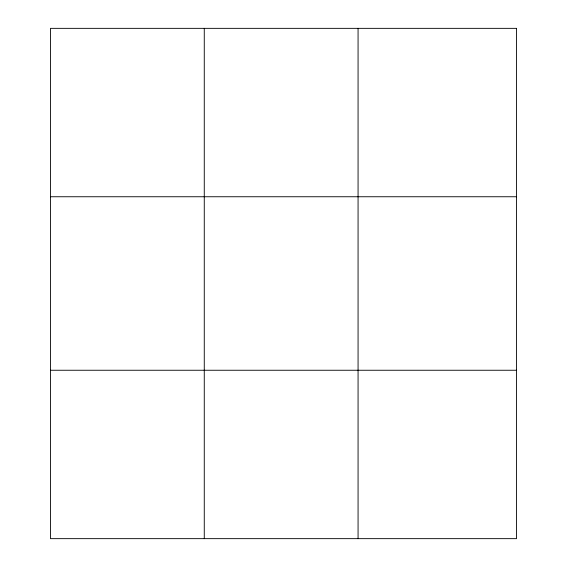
<?xml version="1.0" encoding="UTF-8"?>
<svg xmlns="http://www.w3.org/2000/svg" width="567" height="567" viewBox="0 0 567 567"><rect width="100%" height="100%" fill="white"/><g stroke="black" fill="none" stroke-linecap="round" stroke-linejoin="round"><path stroke-width="0.85" d="M204.269 538.65L204.269 28.35M358.068 538.65L358.068 28.35M50.477 196.749L516.523 196.749M50.477 370.251L516.523 370.251M516.523 28.35L516.523 538.65L50.477 538.65L50.477 28.35L516.523 28.35"/></g></svg>
